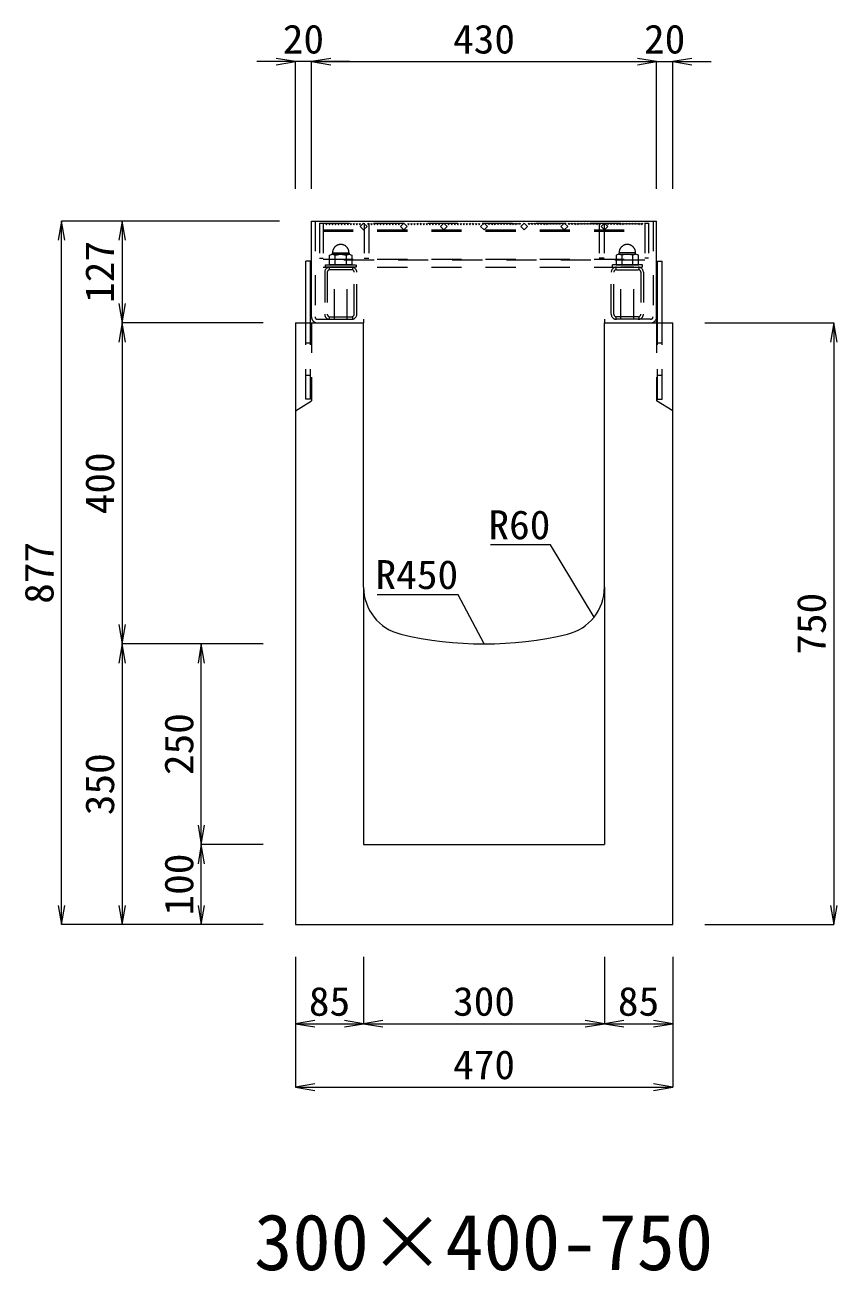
# Model space of a CAD drawing. Units: millimetres at full size; some dimension numbers follow another scale. Extents: x -734 to 58102, y 49499 to 87169.
# Drawn here: x 5238 to 6249, y 62345 to 63898 of the extents above; entities that cross this region are included whole.
import ezdxf
from ezdxf.enums import TextEntityAlignment as Align

# ---------------------------------------------------------------- set-up
doc = ezdxf.new("R2010")
doc.units = ezdxf.units.MM
doc.header["$LTSCALE"] = 50
doc.linetypes.add('USER1', pattern=[1.35, 0.75, -0.6])
doc.layers.add('0_2', color=7, linetype='Continuous')
for name, color, linetype, lineweight in [('寸法線', 7, 'Continuous', 13), ('引出線', 4, 'Continuous', 13), ('本体', 2, 'Continuous', 20), ('ｸﾞﾚｰﾁﾝｸﾞ', 7, 'USER1', 9)]:
    doc.layers.add(name, color=color, linetype=linetype, lineweight=lineweight)
doc.styles.add('ＭＳ 明朝', font='')
doc.styles.get('ＭＳ 明朝').set_extended_font_data('MS Mincho')

# ---------------------------------------------------------------- blocks, each defined once
blk = doc.blocks.new('open_arrow')
at = {"color": 0, "linetype": 'Continuous', "lineweight": -2}
blk.add_lwpolyline([(7.5, 1.25), (0, 0), (7.5, -1.25)], dxfattribs=at)

msp = doc.modelspace()

# ---------------------------------------------------------------- linework, layer by layer
at = {"layer": '寸法線'}
for p, q in [((5642.5, 63852.12), (5526.5, 63852.12)), ((5574.5, 63693.4), (5574.5, 63852.12)), ((5594.5, 63852.12), (6024.5, 63852.12)), ((5594.5, 63693.4), (5594.5, 63852.12)), ((5594.5, 63693.4), (5594.5, 63852.12)), ((5976.5, 63852.12), (6092.5, 63852.12)), ((6024.5, 63693.4), (6024.5, 63852.12)), ((6024.5, 63693.4), (6024.5, 63852.12)), ((6044.5, 63693.4), (6044.5, 63852.12)), ((5283.14, 62776.38), (5283.14, 63653.38)), ((5554.48, 63653.38), (5283.14, 63653.38)), ((5358.69, 63653.38), (5358.69, 63526.38)), ((5554.48, 63653.38), (5358.69, 63653.38)), ((5534.48, 63526.38), (5358.69, 63526.38)), ((5358.69, 63526.38), (5358.69, 63126.38)), ((5534.48, 63526.38), (5358.69, 63526.38)), ((6084.52, 63526.38), (6245.31, 63526.38)), ((6245.31, 63526.38), (6245.31, 62776.38)), ((5358.69, 63126.38), (5358.69, 62776.38)), ((5534.48, 63126.38), (5358.69, 63126.38)), ((5534.48, 63126.38), (5358.69, 63126.38)), ((5457.29, 62876.38), (5457.29, 63126.38)), ((5534.48, 63126.38), (5457.29, 63126.38)), ((5534.48, 62876.38), (5457.29, 62876.38)), ((5457.29, 62776.38), (5457.29, 62876.38)), ((5534.48, 62876.38), (5457.29, 62876.38)), ((5534.48, 62776.38), (5283.14, 62776.38)), ((5534.48, 62776.38), (5358.69, 62776.38)), ((5534.48, 62776.38), (5457.29, 62776.38)), ((6084.52, 62776.38), (6245.31, 62776.38)), ((5574.5, 62736.36), (5574.5, 62573.79)), ((5574.5, 62736.36), (5574.5, 62652.84)), ((5659.5, 62736.36), (5659.5, 62652.84)), ((5659.5, 62736.36), (5659.5, 62652.84)), ((5959.5, 62736.36), (5959.5, 62652.84)), ((5959.5, 62736.36), (5959.5, 62652.84)), ((6044.5, 62736.36), (6044.5, 62573.79)), ((6044.5, 62736.36), (6044.5, 62652.84)), ((5574.5, 62652.84), (5659.5, 62652.84)), ((5659.5, 62652.84), (5959.5, 62652.84)), ((5959.5, 62652.84), (6044.5, 62652.84)), ((5574.5, 62573.79), (6044.5, 62573.79))]:
    msp.add_line(p, q, dxfattribs=at)
at = {"layer": '引出線'}
for points in [[(5946.57, 63159.7), (5892.16, 63249.59), (5817.49, 63249.59)], [(5809.5, 63126.38), (5777.28, 63187.53), (5676.27, 63187.53)]]:
    msp.add_lwpolyline(points, dxfattribs=at)
at = {"layer": '本体'}
for p, q in [((5574.5, 63526.38), (5574.5, 62776.38)), ((5574.5, 63526.38), (5659.5, 63526.38)), ((5659.5, 63196.91), (5659.5, 63526.38)), ((5959.5, 63196.91), (5959.5, 63526.38)), ((5959.5, 63526.38), (6044.5, 63526.38)), ((6044.5, 62776.38), (6044.5, 63526.38)), ((5659.5, 63196.91), (5659.5, 62876.38)), ((5959.5, 63196.91), (5959.5, 62876.38)), ((5659.5, 62876.38), (5959.5, 62876.38)), ((5574.5, 62776.38), (6044.5, 62776.38))]:
    msp.add_line(p, q, dxfattribs=at)
at = {"layer": '本体', "linetype": 'USER1', "lineweight": 9}
for p, q in [((5594.51, 63526.38), (5594.51, 63429.38)), ((6024.51, 63526.38), (6024.51, 63429.38)), ((5574.51, 63416.88), (5594.51, 63429.38)), ((6044.51, 63416.88), (6024.51, 63429.38))]:
    msp.add_line(p, q, dxfattribs=at)
at = {"layer": '本体'}
for centre, radius, start, end in [((5719.5, 63196.91), 60, 180, 256.65785), ((5899.5, 63196.91), 60, 283.34237, 0), ((5809.5, 63576.38), 450, 256.65777, 283.34225)]:
    msp.add_arc(centre, radius, start, end, dxfattribs=at)
at = {"layer": 'ｸﾞﾚｰﾁﾝｸﾞ', "linetype": 'Continuous'}
for p, q in [((5594.5, 63653.38), (6024.5, 63653.38)), ((5594.5, 63534.01), (5594.5, 63653.38)), ((6024.5, 63526.38), (6024.5, 63653.38)), ((5593.5, 63603.38), (5587.5, 63603.38)), ((5587.5, 63526.38), (5587.5, 63603.38)), ((5593.5, 63526.38), (5593.5, 63603.38)), ((6025.5, 63603.38), (6031.5, 63603.38)), ((6025.5, 63526.38), (6025.5, 63603.38)), ((6031.5, 63526.38), (6031.5, 63603.38))]:
    msp.add_line(p, q, dxfattribs=at)
at = {"layer": 'ｸﾞﾚｰﾁﾝｸﾞ'}
for p, q in [((5599, 63653.38), (5599, 63533.88)), ((5604.5, 63650.88), (5604.5, 63606.88)), ((5609, 63650.88), (5609, 63606.88)), ((5609, 63650.88), (5609, 63595.88)), ((5612.2, 63650.88), (5613.1, 63648.78)), ((5613.1, 63648.78), (5614, 63650.88)), ((5616, 63650.88), (5616.9, 63648.78)), ((5616.9, 63648.78), (5617.8, 63650.88)), ((5619.8, 63650.88), (5620.7, 63648.78)), ((5620.7, 63648.78), (5621.6, 63650.88)), ((5623.6, 63650.88), (5624.5, 63648.78)), ((5624.5, 63648.78), (5625.4, 63650.88)), ((5627.4, 63650.88), (5628.3, 63648.78)), ((5628.3, 63648.78), (5629.2, 63650.88)), ((5631.2, 63650.88), (5632.1, 63648.78)), ((5632.1, 63648.78), (5633, 63650.88)), ((5635, 63650.88), (5635.9, 63648.78)), ((5635.9, 63648.78), (5636.8, 63650.88)), ((5638.8, 63650.88), (5639.7, 63648.78)), ((5639.7, 63648.78), (5640.6, 63650.88)), ((5642.6, 63650.88), (5643.5, 63648.78)), ((5643.5, 63648.78), (5644.4, 63650.88)), ((5646.4, 63650.88), (5647.3, 63648.78)), ((5647.3, 63648.78), (5648.2, 63650.88)), ((5650.2, 63650.88), (5651.1, 63648.78)), ((5651.1, 63648.78), (5652, 63650.88)), ((5654, 63650.88), (5654.9, 63648.78)), ((5654.9, 63648.78), (5655.8, 63650.88)), ((5659.5, 63650.88), (5655.26, 63646.64)), ((5663.74, 63646.64), (5659.5, 63650.88)), ((5660, 63650.88), (5660, 63606.88)), ((5664.5, 63650.88), (5665.4, 63648.78)), ((5665.4, 63648.78), (5666.3, 63650.88)), ((5666, 63650.88), (5666, 63606.88)), ((5668.3, 63650.88), (5669.2, 63648.78)), ((5669.2, 63648.78), (5670.1, 63650.88)), ((5672.1, 63650.88), (5673, 63648.78)), ((5673, 63648.78), (5673.9, 63650.88)), ((5675.9, 63650.88), (5676.8, 63648.78)), ((5676.8, 63648.78), (5677.7, 63650.88)), ((5679.7, 63650.88), (5680.6, 63648.78)), ((5680.6, 63648.78), (5681.5, 63650.88)), ((5683.5, 63650.88), (5684.4, 63648.78)), ((5684.4, 63648.78), (5685.3, 63650.88)), ((5687.3, 63650.88), (5688.2, 63648.78)), ((5688.2, 63648.78), (5689.1, 63650.88)), ((5691.1, 63650.88), (5692, 63648.78)), ((5692, 63648.78), (5692.9, 63650.88)), ((5694.9, 63650.88), (5695.8, 63648.78)), ((5695.8, 63648.78), (5696.7, 63650.88)), ((5698.7, 63650.88), (5699.6, 63648.78)), ((5699.6, 63648.78), (5700.5, 63650.88)), ((5702.5, 63650.88), (5703.4, 63648.78)), ((5703.4, 63648.78), (5704.3, 63650.88)), ((5709.5, 63650.88), (5705.26, 63646.64)), ((5713.74, 63646.64), (5709.5, 63650.88)), ((5714.5, 63650.88), (5715.4, 63648.78)), ((5715.4, 63648.78), (5716.3, 63650.88)), ((5718.3, 63650.88), (5719.2, 63648.78)), ((5719.2, 63648.78), (5720.1, 63650.88)), ((5722.1, 63650.88), (5723, 63648.78)), ((5723, 63648.78), (5723.9, 63650.88)), ((5725.9, 63650.88), (5726.8, 63648.78)), ((5726.8, 63648.78), (5727.7, 63650.88)), ((5729.7, 63650.88), (5730.6, 63648.78)), ((5730.6, 63648.78), (5731.5, 63650.88)), ((5733.5, 63650.88), (5734.4, 63648.78)), ((5734.4, 63648.78), (5735.3, 63650.88)), ((5737.3, 63650.88), (5738.2, 63648.78)), ((5738.2, 63648.78), (5739.1, 63650.88)), ((5741.1, 63650.88), (5742, 63648.78)), ((5742, 63648.78), (5742.9, 63650.88)), ((5744.9, 63650.88), (5745.8, 63648.78)), ((5745.8, 63648.78), (5746.7, 63650.88)), ((5748.7, 63650.88), (5749.6, 63648.78)), ((5749.6, 63648.78), (5750.5, 63650.88)), ((5752.5, 63650.88), (5753.4, 63648.78)), ((5753.4, 63648.78), (5754.3, 63650.88)), ((5759.5, 63650.88), (5755.26, 63646.64)), ((5763.74, 63646.64), (5759.5, 63650.88)), ((5764.5, 63650.88), (5765.4, 63648.78)), ((5765.4, 63648.78), (5766.3, 63650.88)), ((5768.3, 63650.88), (5769.2, 63648.78)), ((5769.2, 63648.78), (5770.1, 63650.88)), ((5772.1, 63650.88), (5773, 63648.78)), ((5773, 63648.78), (5773.9, 63650.88)), ((5775.9, 63650.88), (5776.8, 63648.78)), ((5776.8, 63648.78), (5777.7, 63650.88)), ((5779.7, 63650.88), (5780.6, 63648.78)), ((5780.6, 63648.78), (5781.5, 63650.88)), ((5783.5, 63650.88), (5784.4, 63648.78)), ((5784.4, 63648.78), (5785.3, 63650.88)), ((5787.3, 63650.88), (5788.2, 63648.78)), ((5788.2, 63648.78), (5789.1, 63650.88)), ((5791.1, 63650.88), (5792, 63648.78)), ((5792, 63648.78), (5792.9, 63650.88)), ((5794.9, 63650.88), (5795.8, 63648.78)), ((5795.8, 63648.78), (5796.7, 63650.88)), ((5798.7, 63650.88), (5799.6, 63648.78)), ((5799.6, 63648.78), (5800.5, 63650.88)), ((5802.5, 63650.88), (5803.4, 63648.78)), ((5803.4, 63648.78), (5804.3, 63650.88)), ((5809.5, 63650.88), (5805.26, 63646.64)), ((5809.5, 63650.88), (5813.74, 63646.64)), ((5815.6, 63648.78), (5814.7, 63650.88)), ((5816.5, 63650.88), (5815.6, 63648.78)), ((5819.4, 63648.78), (5818.5, 63650.88)), ((5820.3, 63650.88), (5819.4, 63648.78)), ((5823.2, 63648.78), (5822.3, 63650.88)), ((5824.1, 63650.88), (5823.2, 63648.78)), ((5827, 63648.78), (5826.1, 63650.88)), ((5827.9, 63650.88), (5827, 63648.78)), ((5830.8, 63648.78), (5829.9, 63650.88)), ((5831.7, 63650.88), (5830.8, 63648.78)), ((5834.6, 63648.78), (5833.7, 63650.88)), ((5835.5, 63650.88), (5834.6, 63648.78)), ((5838.4, 63648.78), (5837.5, 63650.88)), ((5839.3, 63650.88), (5838.4, 63648.78)), ((5842.2, 63648.78), (5841.3, 63650.88)), ((5843.1, 63650.88), (5842.2, 63648.78)), ((5846, 63648.78), (5845.1, 63650.88)), ((5846.9, 63650.88), (5846, 63648.78)), ((5849.8, 63648.78), (5848.9, 63650.88)), ((5850.7, 63650.88), (5849.8, 63648.78)), ((5853.6, 63648.78), (5852.7, 63650.88)), ((5854.5, 63650.88), (5853.6, 63648.78)), ((5855.26, 63646.64), (5859.5, 63650.88)), ((5859.5, 63650.88), (5863.74, 63646.64)), ((5865.6, 63648.78), (5864.7, 63650.88)), ((5866.5, 63650.88), (5865.6, 63648.78)), ((5869.4, 63648.78), (5868.5, 63650.88)), ((5870.3, 63650.88), (5869.4, 63648.78)), ((5873.2, 63648.78), (5872.3, 63650.88)), ((5874.1, 63650.88), (5873.2, 63648.78)), ((5877, 63648.78), (5876.1, 63650.88)), ((5877.9, 63650.88), (5877, 63648.78)), ((5880.8, 63648.78), (5879.9, 63650.88)), ((5881.7, 63650.88), (5880.8, 63648.78)), ((5884.6, 63648.78), (5883.7, 63650.88)), ((5885.5, 63650.88), (5884.6, 63648.78)), ((5888.4, 63648.78), (5887.5, 63650.88)), ((5889.3, 63650.88), (5888.4, 63648.78)), ((5892.2, 63648.78), (5891.3, 63650.88)), ((5893.1, 63650.88), (5892.2, 63648.78)), ((5896, 63648.78), (5895.1, 63650.88)), ((5896.9, 63650.88), (5896, 63648.78)), ((5899.8, 63648.78), (5898.9, 63650.88)), ((5900.7, 63650.88), (5899.8, 63648.78)), ((5903.6, 63648.78), (5902.7, 63650.88)), ((5904.5, 63650.88), (5903.6, 63648.78)), ((5905.26, 63646.64), (5909.5, 63650.88)), ((5909.5, 63650.88), (5913.74, 63646.64)), ((5915.6, 63648.78), (5914.7, 63650.88)), ((5916.5, 63650.88), (5915.6, 63648.78)), ((5919.4, 63648.78), (5918.5, 63650.88)), ((5920.3, 63650.88), (5919.4, 63648.78)), ((5923.2, 63648.78), (5922.3, 63650.88)), ((5924.1, 63650.88), (5923.2, 63648.78)), ((5927, 63648.78), (5926.1, 63650.88)), ((5927.9, 63650.88), (5927, 63648.78)), ((5930.8, 63648.78), (5929.9, 63650.88)), ((5931.7, 63650.88), (5930.8, 63648.78)), ((5934.6, 63648.78), (5933.7, 63650.88)), ((5935.5, 63650.88), (5934.6, 63648.78)), ((5938.4, 63648.78), (5937.5, 63650.88)), ((5939.3, 63650.88), (5938.4, 63648.78)), ((5942.2, 63648.78), (5941.3, 63650.88)), ((5943.1, 63650.88), (5942.2, 63648.78)), ((5946, 63648.78), (5945.1, 63650.88)), ((5946.9, 63650.88), (5946, 63648.78)), ((5949.8, 63648.78), (5948.9, 63650.88)), ((5950.7, 63650.88), (5949.8, 63648.78)), ((5953.6, 63648.78), (5952.7, 63650.88)), ((5953, 63650.88), (5953, 63606.88)), ((5954.5, 63650.88), (5953.6, 63648.78)), ((5955.26, 63646.64), (5959.5, 63650.88)), ((5959, 63650.88), (5959, 63606.88)), ((5959.5, 63650.88), (5963.74, 63646.64)), ((5964.1, 63648.78), (5963.2, 63650.88)), ((5965, 63650.88), (5964.1, 63648.78)), ((5967.9, 63648.78), (5967, 63650.88)), ((5968.8, 63650.88), (5967.9, 63648.78)), ((5971.7, 63648.78), (5970.8, 63650.88)), ((5972.6, 63650.88), (5971.7, 63648.78)), ((5975.5, 63648.78), (5974.6, 63650.88)), ((5976.4, 63650.88), (5975.5, 63648.78)), ((5979.3, 63648.78), (5978.4, 63650.88)), ((5980.2, 63650.88), (5979.3, 63648.78)), ((5983.1, 63648.78), (5982.2, 63650.88)), ((5984, 63650.88), (5983.1, 63648.78)), ((5986.9, 63648.78), (5986, 63650.88)), ((5987.8, 63650.88), (5986.9, 63648.78)), ((5990.7, 63648.78), (5989.8, 63650.88)), ((5991.6, 63650.88), (5990.7, 63648.78)), ((5994.5, 63648.78), (5993.6, 63650.88)), ((5995.4, 63650.88), (5994.5, 63648.78)), ((5998.3, 63648.78), (5997.4, 63650.88)), ((5999.2, 63650.88), (5998.3, 63648.78)), ((6002.1, 63648.78), (6001.2, 63650.88)), ((6003, 63650.88), (6002.1, 63648.78)), ((6005.9, 63648.78), (6005, 63650.88)), ((6006.8, 63650.88), (6005.9, 63648.78)), ((6010, 63650.88), (6010, 63606.88)), ((6010, 63650.88), (6010, 63595.88)), ((6014.5, 63650.88), (6014.5, 63606.88)), ((6020, 63653.38), (6020, 63533.88)), ((5609, 63642.38), (6010, 63642.38)), ((5609, 63640.88), (6010, 63640.88)), ((5655.26, 63646.64), (5659.5, 63642.4)), ((5659.5, 63642.4), (5663.74, 63646.64)), ((5659.5, 63642.4), (5660, 63642.9)), ((5705.26, 63646.64), (5709.5, 63642.4)), ((5709.5, 63642.4), (5713.74, 63646.64)), ((5755.26, 63646.64), (5759.5, 63642.4)), ((5759.5, 63642.4), (5763.74, 63646.64)), ((5805.26, 63646.64), (5809.5, 63642.4)), ((5813.74, 63646.64), (5809.5, 63642.4)), ((5859.5, 63642.4), (5855.26, 63646.64)), ((5863.74, 63646.64), (5859.5, 63642.4)), ((5909.5, 63642.4), (5905.26, 63646.64)), ((5913.74, 63646.64), (5909.5, 63642.4)), ((5959.5, 63642.4), (5955.26, 63646.64)), ((5959.5, 63642.4), (5959, 63642.9)), ((5963.74, 63646.64), (5959.5, 63642.4)), ((5604.5, 63606.88), (5609, 63606.88)), ((5609, 63605.88), (6010, 63605.88)), ((6010, 63604.38), (5609, 63604.38)), ((5617.15, 63610.68), (5620.61, 63611.88)), ((5617.15, 63598.88), (5617.15, 63610.68)), ((5620.61, 63613.88), (5641.39, 63613.88)), ((5620.61, 63611.88), (5620.61, 63613.88)), ((5620.61, 63611.88), (5624.08, 63610.68)), ((5641.39, 63611.88), (5620.61, 63611.88)), ((5624.08, 63610.68), (5631, 63611.88)), ((5624.08, 63598.88), (5624.08, 63610.68)), ((5631, 63611.88), (5637.93, 63610.68)), ((5637.93, 63610.68), (5641.39, 63611.88)), ((5637.93, 63610.68), (5637.93, 63598.88)), ((5641.39, 63613.88), (5641.39, 63611.88)), ((5641.39, 63611.88), (5644.85, 63610.68)), ((5644.85, 63610.68), (5644.85, 63598.88)), ((5660, 63606.88), (5666, 63606.88)), ((5959, 63606.88), (5953, 63606.88)), ((5977.61, 63611.88), (5974.15, 63610.68)), ((5974.15, 63610.68), (5974.15, 63598.88)), ((5998.39, 63613.88), (5977.61, 63613.88)), ((5977.61, 63613.88), (5977.61, 63611.88)), ((5981.07, 63610.68), (5977.61, 63611.88)), ((5977.61, 63611.88), (5998.39, 63611.88)), ((5988, 63611.88), (5981.07, 63610.68)), ((5981.07, 63610.68), (5981.07, 63598.88)), ((5994.92, 63610.68), (5988, 63611.88)), ((5998.39, 63611.88), (5994.92, 63610.68)), ((5994.92, 63598.88), (5994.92, 63610.68)), ((5998.39, 63611.88), (5998.39, 63613.88)), ((6001.85, 63610.68), (5998.39, 63611.88)), ((6001.85, 63598.88), (6001.85, 63610.68)), ((6014.5, 63606.88), (6010, 63606.88)), ((5609, 63595.88), (6010, 63595.88)), ((5611, 63589.48), (5611, 63537.28)), ((5612, 63598.88), (5650, 63598.88)), ((5612, 63598.88), (5631, 63598.88)), ((5612, 63595.88), (5612, 63598.88)), ((5650, 63595.88), (5612, 63595.88)), ((5614.2, 63589.48), (5614.2, 63537.28)), ((5616.5, 63595.82), (5616.5, 63592.55)), ((5631, 63598.88), (5617.15, 63598.88)), ((5644.6, 63595.88), (5617.4, 63595.88)), ((5644.6, 63595.88), (5617.4, 63595.88)), ((5644.6, 63592.68), (5617.4, 63592.68)), ((5623, 63530.88), (5623, 63595.88)), ((5623, 63595.88), (5639, 63595.88)), ((5631, 63598.88), (5624.08, 63598.88)), ((5644.85, 63598.88), (5631, 63598.88)), ((5639, 63530.88), (5639, 63595.88)), ((5645.5, 63595.82), (5645.5, 63592.55)), ((5647.8, 63537.28), (5647.8, 63589.48)), ((5650, 63598.88), (5650, 63595.88)), ((5651, 63537.28), (5651, 63589.48)), ((5968, 63537.28), (5968, 63589.48)), ((6007, 63598.88), (5969, 63598.88)), ((5969, 63598.88), (5969, 63595.88)), ((5969, 63595.88), (6007, 63595.88)), ((5971.2, 63537.28), (5971.2, 63589.48)), ((5973.5, 63595.82), (5973.5, 63592.55)), ((5974.15, 63598.88), (5988, 63598.88)), ((5974.4, 63595.88), (6001.6, 63595.88)), ((5974.4, 63595.88), (6001.6, 63595.88)), ((5974.4, 63592.68), (6001.6, 63592.68)), ((5980, 63530.88), (5980, 63595.88)), ((5996, 63595.88), (5980, 63595.88)), ((5988, 63598.88), (6001.85, 63598.88)), ((6007, 63598.88), (5988, 63598.88)), ((5988, 63598.88), (5994.92, 63598.88)), ((5996, 63530.88), (5996, 63595.88)), ((6002.5, 63595.82), (6002.5, 63592.55)), ((6004.8, 63589.48), (6004.8, 63537.28)), ((6007, 63595.88), (6007, 63598.88)), ((6008, 63589.48), (6008, 63537.28)), ((5587.5, 63431.38), (5587.5, 63526.38)), ((5593.5, 63431.38), (5593.5, 63526.38)), ((5602, 63530.88), (5659.5, 63530.88)), ((5616.5, 63534.21), (5616.5, 63530.95)), ((5617.4, 63534.08), (5644.6, 63534.08)), ((5617.4, 63530.88), (5644.6, 63530.88)), ((5645.5, 63534.21), (5645.5, 63530.95)), ((5659.5, 63530.88), (5659.5, 63526.38)), ((6017, 63530.88), (5959.5, 63530.88)), ((5959.5, 63530.88), (5959.5, 63526.38)), ((5973.5, 63534.21), (5973.5, 63530.95)), ((6001.6, 63534.08), (5974.4, 63534.08)), ((6001.6, 63530.88), (5974.4, 63530.88)), ((6002.5, 63534.21), (6002.5, 63530.95)), ((6025.5, 63431.38), (6025.5, 63526.38)), ((6031.5, 63431.38), (6031.5, 63526.38)), ((5587.5, 63501.38), (5593.5, 63501.38)), ((6025.5, 63501.38), (6031.5, 63501.38)), ((5587.5, 63461.38), (5593.5, 63461.38)), ((6025.5, 63461.38), (6031.5, 63461.38)), ((5593.5, 63431.38), (5587.5, 63431.38)), ((6025.5, 63431.38), (6031.5, 63431.38))]:
    msp.add_line(p, q, dxfattribs=at)
at = {"layer": 'ｸﾞﾚｰﾁﾝｸﾞ', "lineweight": 5}
msp.add_line((5604.5, 63650.88), (6014.5, 63650.88), dxfattribs=at)
at = {"layer": 'ｸﾞﾚｰﾁﾝｸﾞ'}
for centre, radius, start, end in [((5631, 63613.88), 10.25, 0, 180), ((5988, 63613.88), 10.25, 0, 180), ((5617.4, 63589.48), 6.4, 90, 180), ((5617.4, 63589.48), 3.2, 90, 180), ((5644.6, 63589.48), 6.4, 0, 90), ((5644.6, 63589.48), 3.2, 0, 90), ((5974.4, 63589.48), 6.4, 90, 180), ((5974.4, 63589.48), 3.2, 90, 180), ((6001.6, 63589.48), 6.4, 0, 90), ((6001.6, 63589.48), 3.2, 0, 90), ((5602, 63533.88), 7.5, 179.01874, 270), ((5602, 63533.88), 3, 180, 270), ((5617.4, 63537.28), 6.4, 180, 270), ((5617.4, 63537.28), 3.2, 180, 270), ((5644.6, 63537.28), 6.4, 270, 0), ((5644.6, 63537.28), 3.2, 270, 0), ((5974.4, 63537.28), 6.4, 180, 270), ((5974.4, 63537.28), 3.2, 180, 270), ((6001.6, 63537.28), 6.4, 270, 0), ((6001.6, 63537.28), 3.2, 270, 0), ((6017, 63533.88), 7.5, 270, 0), ((6017, 63533.88), 3, 270, 0)]:
    msp.add_arc(centre, radius, start, end, dxfattribs=at)

# ---------------------------------------------------------------- block references
at = {"layer": '寸法線', "xscale": 3.2, "yscale": 3.2}
for p, rotation in [((5574.5, 63852.12), 180), ((6024.5, 63852.12), 180), ((6024.5, 63852.12), 180), ((5283.14, 63653.38), 270), ((5358.69, 63653.38), 270), ((5358.69, 63526.38), 90), ((5358.69, 63526.38), 270), ((6245.31, 63526.38), 270), ((5358.69, 63126.38), 90), ((5358.69, 63126.38), 270), ((5457.29, 63126.38), 270), ((5457.29, 62876.38), 90), ((5457.29, 62876.38), 270), ((5283.14, 62776.38), 90), ((5358.69, 62776.38), 90), ((5457.29, 62776.38), 90), ((6245.31, 62776.38), 90), ((5659.5, 62652.84), 180), ((5959.5, 62652.84), 180), ((6044.5, 62652.84), 180), ((6044.5, 62573.79), 180)]:
    msp.add_blockref('open_arrow', p, dxfattribs=dict(at, rotation=rotation))
for p in [(5594.5, 63852.12), (5594.5, 63852.12), (6044.5, 63852.12), (5574.5, 62652.84), (5659.5, 62652.84), (5959.5, 62652.84), (5574.5, 62573.79)]:
    msp.add_blockref('open_arrow', p, dxfattribs=at)
at = {"layer": '引出線', "xscale": 0.0533, "yscale": 0.0533}
for p, rotation in [((5946.57, 63159.7), 121.2), ((5809.5, 63126.38), 117.8)]:
    msp.add_blockref('open_arrow', p, dxfattribs=dict(at, rotation=rotation))

# ---------------------------------------------------------------- texts
at = {"layer": '0_2', "style": 'ＭＳ 明朝'}
msp.add_text('300×400-750', height=70.05, dxfattribs=at).set_placement((5809.02, 62380.78), align=Align.MIDDLE_CENTER)
at = {"layer": '寸法線', "style": 'ＭＳ 明朝', "width": 1.05}
for s, p in [('20', (5584.5, 63880.14)), ('430', (5809.5, 63880.14)), ('20', (6034.5, 63880.14)), ('85', (5617, 62680.86)), ('300', (5809.5, 62680.86)), ('85', (6002, 62680.86)), ('470', (5809.5, 62601.81))]:
    msp.add_text(s, height=36.03, dxfattribs=at).set_placement(p, align=Align.MIDDLE_CENTER)
for s, p in [('127', (5330.67, 63589.88)), ('400', (5330.67, 63326.38)), ('877', (5255.12, 63214.88)), ('750', (6217.29, 63151.38)), ('250', (5429.27, 63001.38)), ('350', (5330.67, 62951.38)), ('100', (5429.27, 62826.38))]:
    msp.add_text(s, height=36.03, rotation=90, dxfattribs=at).set_placement(p, align=Align.MIDDLE_CENTER)
at = {"layer": '引出線', "style": 'ＭＳ 明朝', "width": 1.05}
for s, p in [('R60', (5892.16, 63292.79)), ('R450', (5777.28, 63230.73))]:
    msp.add_text(s, height=36.03, dxfattribs=at).set_placement(p, align=Align.TOP_RIGHT)

doc.saveas('drawing.dxf')
